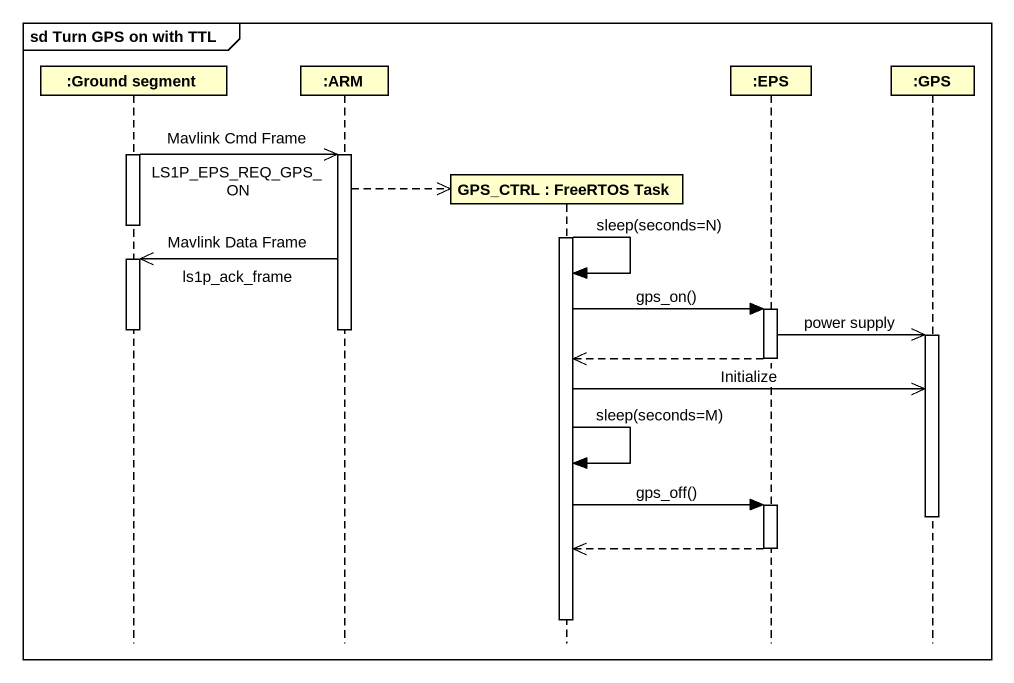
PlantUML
@startuml
mainframe sd Turn GPS on with TTL
hide footbox
participant ":Ground segment" as Ground_segment
participant ":ARM" as ARM
participant "GPS_CTRL : FreeRTOS Task" as GPS_CTRL
participant ":EPS" as EPS
participant ":GPS" as GPS

activate Ground_segment
Ground_segment ->> ARM : Mavlink Cmd Frame\nLS1P_EPS_REQ_GPS_ON
activate ARM
ARM -->> GPS_CTRL **
deactivate Ground_segment
activate GPS_CTRL
ARM ->> Ground_segment : Mavlink Data Frame\nls1p_ack_frame
activate Ground_segment
GPS_CTRL -> GPS_CTRL : sleep(seconds=N)
GPS_CTRL -> EPS : gps_on()
activate EPS
deactivate Ground_segment
deactivate ARM
EPS ->> GPS : power supply
activate GPS
EPS -->> GPS_CTRL
deactivate EPS
GPS_CTRL ->> GPS : Initialize
GPS_CTRL -> GPS_CTRL : sleep(seconds=M)
GPS_CTRL -> EPS : gps_off()
activate EPS
deactivate GPS
EPS -->> GPS_CTRL
deactivate EPS
deactivate GPS_CTRL
@enduml
